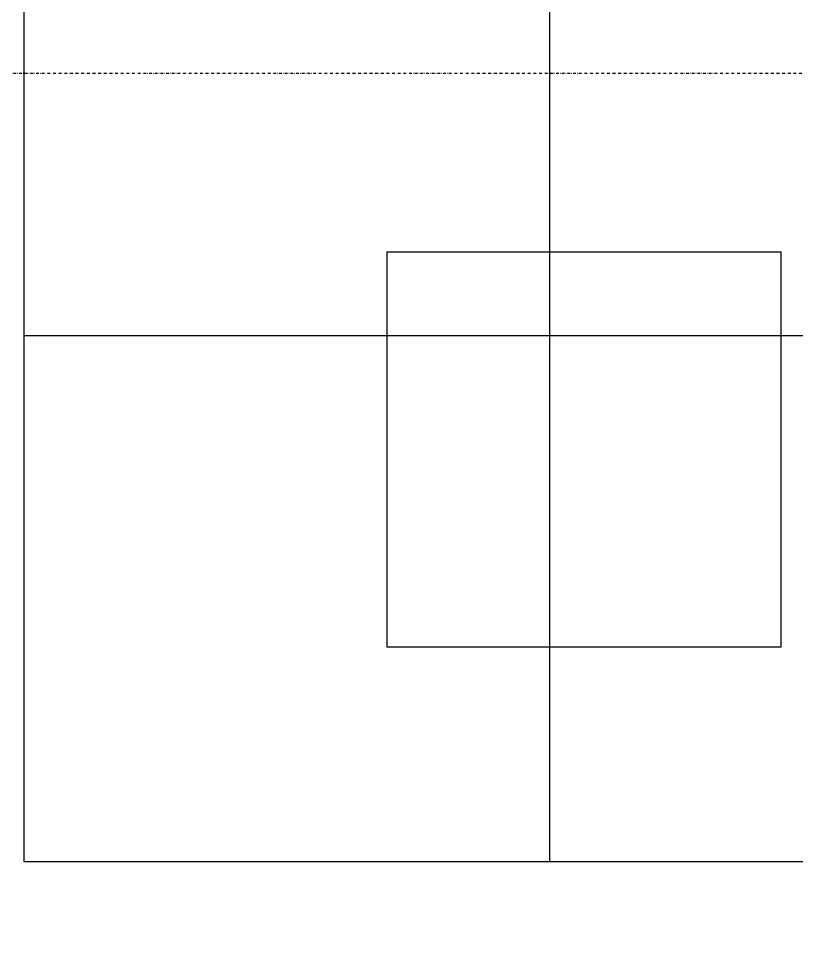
# Model space of a CAD drawing. Extents: x -12260 to 57327, y -29287 to 19916.
# Drawn here: x 3344 to 4232, y 6487 to 7548 of the extents above; entities that cross this region are included whole.
import ezdxf

# ---------------------------------------------------------------- set-up
doc = ezdxf.new("R2010")
doc.units = 0
doc.header["$LTSCALE"] = 0.25
doc.linetypes.add('DASHDOT', pattern=[25.4, 12.7, -6.35, 0, -6.35])
doc.layers.add('01-First Floor$0$FALSE CEILING', color=251, linetype='Continuous')
for name, color, linetype, lineweight in [('01-First Floor$0$LOADING', 253, 'Continuous', 5), ('01-First Floor$0$Walls', 251, 'Continuous', 5), ('E-LITE-CLNG-CNDT', 6, 'DASHDOT', 35), ('F-ALRM-CLNG-CNDT', 51, 'DASHDOT', 25)]:
    doc.layers.add(name, color=color, linetype=linetype, lineweight=lineweight)

# ---------------------------------------------------------------- blocks, each defined once
blk = doc.blocks.new('01-First Floor')
at = {"layer": '01-First Floor$0$FALSE CEILING', "linetype": 'Continuous'}
for p, q in [((3950.4, 6586.9), (3950.4, 8609.1)), ((3350.4, 7186.9), (8296.4, 7186.9))]:
    blk.add_line(p, q, dxfattribs=at)
at = {"layer": '01-First Floor$0$FALSE CEILING'}
blk.add_lwpolyline([(3350.4, 8609.1), (8296.4, 8609.1), (8296.4, 6586.9), (3350.4, 6586.9)], close=True, dxfattribs=at)
at = {"layer": '01-First Floor$0$FALSE CEILING', "elevation": -0.1}
blk.add_lwpolyline([(3764.3, 6832.1), (4214.3, 6832.1), (4214.3, 7282.1), (3764.3, 7282.1)], close=True, dxfattribs=at)
at = {"layer": '01-First Floor$0$LOADING', "elevation": -0.1}
blk.add_lwpolyline([(3764.3, 6832.1), (4214.3, 6832.1), (4214.3, 7282.1), (3764.3, 7282.1)], close=True, dxfattribs=at)
at = {"layer": '01-First Floor$0$Walls'}
for p, q in [((3350.4, 8609.1), (3350.4, 6586.9)), ((3350.4, 6586.9), (7216.4, 6586.9))]:
    blk.add_line(p, q, dxfattribs=at)

msp = doc.modelspace()

# ---------------------------------------------------------------- linework, layer by layer
at = {"layer": 'F-ALRM-CLNG-CNDT'}
msp.add_lwpolyline([(325.3, 5195.4), (2254.7, 5195.4, 0.414214), (2354.7, 5295.4), (2354.7, 7386.2, -0.414214), (2454.7, 7486.2), (5839, 7486.2)], format="xyb", dxfattribs=at)

# ---------------------------------------------------------------- block references
at = {"layer": 'E-LITE-CLNG-CNDT'}
msp.add_blockref('01-First Floor', (0, 0), dxfattribs=at)

doc.saveas('drawing.dxf')
